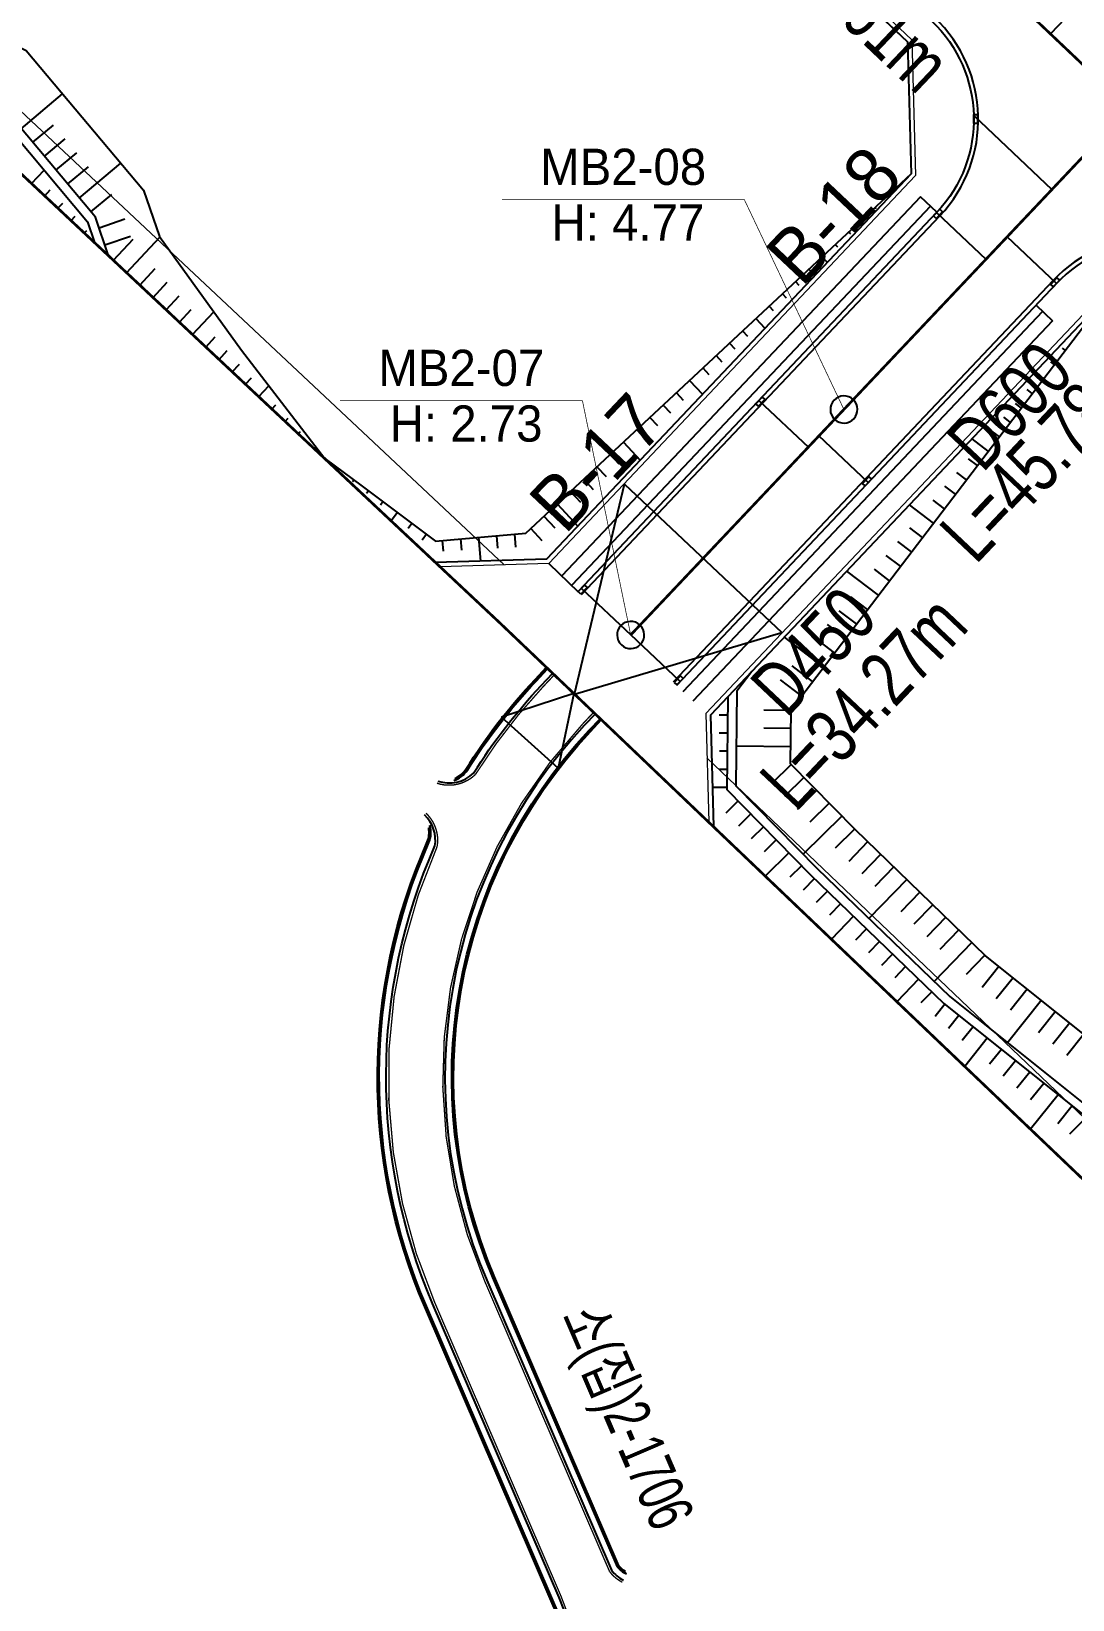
# Model space of a CAD drawing. Extents: x 230860 to 235519, y 342878 to 344985.
# Drawn here: x 232319.4 to 232434.3, y 343172.6 to 343345.8 of the extents above; entities that cross this region are included whole.
import ezdxf
from ezdxf.enums import TextEntityAlignment as Align

# ---------------------------------------------------------------- set-up
doc = ezdxf.new("R2010")
doc.units = 0
doc.linetypes.add('PHANTOM2', pattern=[1.25, 0.625, -0.125, 0.125, -0.125, 0.125, -0.125])
for name, color, linetype in [('##L형측구', 8, 'Continuous'), ('##가장자리차선', 7, 'Continuous'), ('##보도', 3, 'Continuous'), ('##보차도경계석', 30, 'Continuous'), ('##식수대', 104, 'Continuous'), ('##자전거', 11, 'Continuous'), ('#00_구역계_금회 변경(210413)', 1, 'Continuous'), ('CE-SLOP-FILL', 9, 'Continuous'), ('MN info M1', 2, 'Continuous'), ('storm_2호 우수받이', 1, 'Continuous'), ('storm_MH', 2, 'Continuous'), ('storm_pipe dia_length', 7, 'Continuous'), ('storm_pipe text', 1, 'Continuous'), ('도로시종점', 1, 'Continuous'), ('맨홀지시선', 7, 'Continuous')]:
    doc.layers.add(name, color=color, linetype=linetype)
for name, color, linetype, lineweight in [('00_도로_계획선', 7, 'Continuous', 0), ('0_도로명', 7, 'Continuous', 0), ('storm_pipe', 160, 'Continuous', 30)]:
    doc.layers.add(name, color=color, linetype=linetype, lineweight=lineweight)
doc.styles.get("Standard").update_dxf_attribs({"font": 'Dotum.TTF'})
doc.styles.add('스타일1', font='H2HDRM.TTF')

# ---------------------------------------------------------------- blocks, each defined once
blk = doc.blocks.new('1')
at = {"layer": 'storm_MH', "flags": 128}
blk.add_lwpolyline([(-0.75, 0, 1), (0.75, 0, 1)], format="xyb", close=True, dxfattribs=at)

msp = doc.modelspace()

# ---------------------------------------------------------------- linework, layer by layer
at = {"layer": '##L형측구'}
for points in [[(232380.105, 343283.607), (232419.664, 343325.458, 0.4135297), (232419.073, 343347.344), (232397.132, 343368.181), (232388.665, 343381.048), (232307.705, 343457.933, -0.2056301), (232250.411, 343591.355), (232250.411, 343602.395, 0.4200486), (232237.909, 343614.897), (232147.092, 343614.897)], [(232454.108, 343318.9), (232454.108, 343318.9, 0.4148978), (232432.17, 343318.308), (232390.217, 343273.924)]]:
    msp.add_lwpolyline(points, format="xyb", dxfattribs=at)
at = {"layer": '##L형측구', "ltscale": 30, "flags": 128}
for points in [[(232364.224, 343263.011, 0.2773537), (232368.189, 343263.9, -0.0484612), (232375.658, 343273.587), (232376.892, 343274.9)], [(232364.224, 343263.011, 0.2773537), (232368.189, 343263.9, -0.0484612), (232375.658, 343273.587), (232376.892, 343274.9)], [(232364.224, 343263.011, 0.2773537), (232368.189, 343263.9, -0.0484612), (232375.658, 343273.587), (232376.892, 343274.9)], [(232376.985, 343118.785, 0.184363), (232379.09, 343121.439, -0.0152918), (232380.33, 343126.111), (232380.331, 343126.114, 0.1757436), (232377.62, 343172.849), (232363.663, 343205.326, -0.2083447), (232363.913, 343255.844, 0.2524656), (232362.76, 343259.282)], [(232376.985, 343118.785, 0.184363), (232379.09, 343121.439, -0.0152918), (232380.33, 343126.111), (232380.331, 343126.114, 0.1757436), (232377.62, 343172.849), (232363.663, 343205.326, -0.2083447), (232363.913, 343255.844, 0.2524656), (232362.76, 343259.282)], [(232376.985, 343118.785, 0.184363), (232379.09, 343121.439, -0.0152918), (232380.33, 343126.111), (232380.331, 343126.114, 0.1757436), (232377.62, 343172.849), (232363.663, 343205.326, -0.2083447), (232363.913, 343255.844, 0.2524656), (232362.76, 343259.282)]]:
    msp.add_lwpolyline(points, format="xyb", dxfattribs=at)
at = {"layer": '##L형측구', "ltscale": 30}
msp.add_lwpolyline([(232381.631, 343270.452), (232380.398, 343269.138, 0.2983163), (232369.635, 343207.892), (232383.403, 343175.855, 0.1160304), (232384.719, 343174.752)], format="xyb", dxfattribs=at)
msp.add_lwpolyline([(232381.631, 343270.452), (232380.398, 343269.138, 0.2983163), (232369.635, 343207.892), (232383.403, 343175.855, 0.1160304), (232384.719, 343174.752)], format="xyb", dxfattribs=at)
msp.add_lwpolyline([(232381.631, 343270.452), (232380.398, 343269.138, 0.2983163), (232369.635, 343207.892), (232383.403, 343175.855, 0.1160304), (232384.719, 343174.752)], format="xyb", dxfattribs=at)
at = {"layer": '##가장자리차선', "ltscale": 30, "const_width": 0.15, "flags": 128}
for points in [[(232364.145, 343262.774, 0.2793959), (232368.384, 343263.741, -0.0485836), (232375.841, 343273.415), (232377.074, 343274.729)], [(232364.145, 343262.774, 0.2793959), (232368.384, 343263.741, -0.0485836), (232375.841, 343273.415), (232377.074, 343274.729)], [(232364.145, 343262.774, 0.2793959), (232368.384, 343263.741, -0.0485836), (232375.841, 343273.415), (232377.074, 343274.729)], [(232381.448, 343270.623), (232380.215, 343269.309, 0.2983163), (232369.406, 343207.794), (232383.185, 343175.73, 0.1179386), (232384.606, 343174.528, 0.1179386)], [(232381.448, 343270.623), (232380.215, 343269.309, 0.2983163), (232369.406, 343207.794), (232383.185, 343175.73, 0.1179386), (232384.606, 343174.528, 0.1179386)], [(232381.448, 343270.623), (232380.215, 343269.309, 0.2983163), (232369.406, 343207.794), (232383.185, 343175.73, 0.1179386), (232384.606, 343174.528, 0.1179386)], [(232377.112, 343118.57, 0.1848681), (232379.331, 343121.373, -0.015322), (232380.569, 343126.04), (232380.57, 343126.043, 0.1757436), (232377.85, 343172.948), (232363.893, 343205.425, -0.2084699), (232364.154, 343255.771, 0.2545098), (232362.931, 343259.464, 0.2545098)], [(232377.112, 343118.57, 0.1848681), (232379.331, 343121.373, -0.015322), (232380.569, 343126.04), (232380.57, 343126.043, 0.1757436), (232377.85, 343172.948), (232363.893, 343205.425, -0.2084699), (232364.154, 343255.771, 0.2545098), (232362.931, 343259.464, 0.2545098)], [(232377.112, 343118.57, 0.1848681), (232379.331, 343121.373, -0.015322), (232380.569, 343126.04), (232380.57, 343126.043, 0.1757436), (232377.85, 343172.948), (232363.893, 343205.425, -0.2084699), (232364.154, 343255.771, 0.2545098), (232362.931, 343259.464, 0.2545098)]]:
    msp.add_lwpolyline(points, format="xyb", dxfattribs=at)
at = {"layer": '##보도', "color": 8}
for points in [[(232388.279, 343380.725), (232396.746, 343367.858), (232418.729, 343346.982, -0.4135297), (232419.3, 343325.801), (232379.742, 343283.951)], [(232683.032, 343100.811), (232453.764, 343318.537, 0.4148978), (232432.533, 343317.964), (232390.581, 343273.581)]]:
    msp.add_lwpolyline(points, format="xyb", dxfattribs=at)
for points in [[(232419.337, 343325.84), (232417.514, 343327.551)], [(232430.274, 343315.574), (232432.097, 343313.863)], [(232376.472, 343287.042), (232379.723, 343283.93)]]:
    msp.add_lwpolyline(points, dxfattribs=at)
at = {"layer": '##보차도경계석', "ltscale": 30, "const_width": 0.2, "flags": 128}
for points in [[(232366.066, 343263.199, 0.1521893), (232367.418, 343264.271, -0.0488329), (232375.039, 343274.168), (232376.272, 343275.482)], [(232366.066, 343263.199, 0.1521893), (232367.418, 343264.271, -0.0488329), (232375.039, 343274.168), (232376.272, 343275.482)], [(232366.066, 343263.199, 0.1521893), (232367.418, 343264.271, -0.0488329), (232375.039, 343274.168), (232376.272, 343275.482)], [(232385.007, 343175.561, -0.0984427), (232384.142, 343176.289), (232370.416, 343208.228, -0.2983163), (232381.017, 343268.556), (232382.251, 343269.87)], [(232385.007, 343175.561, -0.0984427), (232384.142, 343176.289), (232370.416, 343208.228, -0.2983163), (232381.017, 343268.556), (232382.251, 343269.87)], [(232385.007, 343175.561, -0.0984427), (232384.142, 343176.289), (232370.416, 343208.228, -0.2983163), (232381.017, 343268.556), (232382.251, 343269.87)], [(232376.551, 343119.516, 0.1823046), (232378.27, 343121.665, -0.015184), (232379.515, 343126.354), (232379.516, 343126.358, 0.1757436), (232376.839, 343172.514), (232362.882, 343204.991, -0.2086561), (232363.166, 343256.257, 0.1532242), (232363.301, 343257.989)], [(232376.551, 343119.516, 0.1823046), (232378.27, 343121.665, -0.015184), (232379.515, 343126.354), (232379.516, 343126.358, 0.1757436), (232376.839, 343172.514), (232362.882, 343204.991, -0.2086561), (232363.166, 343256.257, 0.1532242), (232363.301, 343257.989)], [(232376.551, 343119.516, 0.1823046), (232378.27, 343121.665, -0.015184), (232379.515, 343126.354), (232379.516, 343126.358, 0.1757436), (232376.839, 343172.514), (232362.882, 343204.991, -0.2086561), (232363.166, 343256.257, 0.1532242), (232363.301, 343257.989)]]:
    msp.add_lwpolyline(points, format="xyb", dxfattribs=at)
at = {"layer": '##보차도경계석', "ltscale": 30, "flags": 128}
for points in [[(232365.987, 343263.063, 0.1628832), (232367.502, 343264.217, -0.0488405), (232375.112, 343274.1), (232376.345, 343275.414)], [(232365.987, 343263.063, 0.1628832), (232367.502, 343264.217, -0.0488405), (232375.112, 343274.1), (232376.345, 343275.414)], [(232365.987, 343263.063, 0.1628832), (232367.502, 343264.217, -0.0488405), (232375.112, 343274.1), (232376.345, 343275.414)], [(232366.15, 343263.341, 0.1401703), (232367.334, 343264.326, -0.0488252), (232374.966, 343274.237), (232376.199, 343275.55)], [(232366.15, 343263.341, 0.1401703), (232367.334, 343264.326, -0.0488252), (232374.966, 343274.237), (232376.199, 343275.55)], [(232366.15, 343263.341, 0.1401703), (232367.334, 343264.326, -0.0488252), (232374.966, 343274.237), (232376.199, 343275.55)], [(232385.056, 343175.421, -0.1089369), (232384.055, 343176.237), (232370.324, 343208.189, -0.2983163), (232380.944, 343268.625), (232382.178, 343269.938)], [(232385.056, 343175.421, -0.1089369), (232384.055, 343176.237), (232370.324, 343208.189, -0.2983163), (232380.944, 343268.625), (232382.178, 343269.938)], [(232385.056, 343175.421, -0.1089369), (232384.055, 343176.237), (232370.324, 343208.189, -0.2983163), (232380.944, 343268.625), (232382.178, 343269.938)], [(232384.954, 343175.706, -0.0867884), (232384.228, 343176.341), (232370.508, 343208.268, -0.2983163), (232381.09, 343268.488), (232382.323, 343269.802)], [(232384.954, 343175.706, -0.0867884), (232384.228, 343176.341), (232370.508, 343208.268, -0.2983163), (232381.09, 343268.488), (232382.323, 343269.802)], [(232384.954, 343175.706, -0.0867884), (232384.228, 343176.341), (232370.508, 343208.268, -0.2983163), (232381.09, 343268.488), (232382.323, 343269.802)], [(232376.5, 343119.602, 0.1820188), (232378.173, 343121.692, -0.0151706), (232379.42, 343126.383), (232379.42, 343126.386, 0.1757436), (232376.747, 343172.474), (232362.791, 343204.951, -0.2086489), (232363.074, 343256.296, 0.1413078), (232363.229, 343257.84)], [(232376.5, 343119.602, 0.1820188), (232378.173, 343121.692, -0.0151706), (232379.42, 343126.383), (232379.42, 343126.386, 0.1757436), (232376.747, 343172.474), (232362.791, 343204.951, -0.2086489), (232363.074, 343256.296, 0.1413078), (232363.229, 343257.84)], [(232376.5, 343119.602, 0.1820188), (232378.173, 343121.692, -0.0151706), (232379.42, 343126.383), (232379.42, 343126.386, 0.1757436), (232376.747, 343172.474), (232362.791, 343204.951, -0.2086489), (232363.074, 343256.296, 0.1413078), (232363.229, 343257.84)], [(232376.602, 343119.43, 0.1825797), (232378.366, 343121.639, -0.0151971), (232379.611, 343126.326), (232379.612, 343126.329, 0.1757436), (232376.931, 343172.553), (232362.974, 343205.03, -0.2086632), (232363.258, 343256.218, 0.1637621), (232363.369, 343258.129)], [(232376.602, 343119.43, 0.1825797), (232378.366, 343121.639, -0.0151971), (232379.611, 343126.326), (232379.612, 343126.329, 0.1757436), (232376.931, 343172.553), (232362.974, 343205.03, -0.2086632), (232363.258, 343256.218, 0.1637621), (232363.369, 343258.129)], [(232376.602, 343119.43, 0.1825797), (232378.366, 343121.639, -0.0151971), (232379.611, 343126.326), (232379.612, 343126.329, 0.1757436), (232376.931, 343172.553), (232362.974, 343205.03, -0.2086632), (232363.258, 343256.218, 0.1637621), (232363.369, 343258.129)]]:
    msp.add_lwpolyline(points, format="xyb", dxfattribs=at)
at = {"layer": '##식수대'}
for points in [[(232418.608, 343326.524), (232379.015, 343284.637)], [(232431.003, 343314.89), (232391.288, 343272.874)]]:
    msp.add_lwpolyline(points, dxfattribs=at)
at = {"layer": '##자전거'}
for points in [[(232417.514, 343327.551), (232377.925, 343285.668)], [(232432.097, 343313.863), (232392.378, 343271.843)]]:
    msp.add_lwpolyline(points, dxfattribs=at)
at = {"layer": '#00_구역계_금회 변경(210413)', "linetype": 'PHANTOM2', "ltscale": 20, "const_width": 0.3, "flags": 128}
msp.add_lwpolyline([(232023.898, 344289.364), (232030.531, 344289.026), (232043.601, 344288.138), (232080.14, 344285.346), (232097.92, 344284.293), (232117.754, 344282.993), (232125.614, 344282.399), (232137.55, 344281.631), (232157.734, 344280.228), (232177.728, 344278.951), (232198.023, 344277.905), (232218.42, 344278.857), (232233.264, 344282.106), (232245.282, 344286.376), (232249.795, 344288.107), (232254.246, 344289.994), (232258.628, 344292.034), (232262.937, 344294.225), (232267.168, 344296.565), (232271.314, 344299.05), (232275.372, 344301.678), (232279.336, 344304.445), (232283.201, 344307.347), (232286.964, 344310.383), (232290.618, 344313.547), (232294.161, 344316.836), (232297.587, 344320.246), (232313.67, 344336.818), (232316.517, 344339.652), (232319.461, 344342.385), (232322.497, 344345.015), (232325.623, 344347.537), (232328.835, 344349.95), (232332.128, 344352.249), (232335.499, 344354.434), (232338.943, 344356.5), (232342.458, 344358.445), (232346.037, 344360.267), (232349.678, 344361.964), (232353.376, 344363.533), (232357.125, 344364.974), (232360.922, 344366.284), (232364.763, 344367.461), (232368.642, 344368.504), (232372.554, 344369.412), (232376.496, 344370.184), (232380.463, 344370.818), (232384.449, 344371.315), (232452.997, 344378.651), (232454.948, 344378.828), (232456.904, 344378.941), (232458.862, 344378.99), (232460.821, 344378.975), (232462.779, 344378.896), (232464.733, 344378.753), (232466.681, 344378.546), (232468.621, 344378.276), (232470.552, 344377.943), (232479.652, 344375.902), (232481.041, 344375.59), (232483.596, 344374.968), (232486.45, 344374.273), (232495.009, 344372.461), (232499.081, 344371.599), (232538.644, 344362.748), (232557.298, 344357.07), (232563.106, 344355.345), (232564.403, 344354.983), (232565.712, 344354.665), (232567.03, 344354.392), (232568.357, 344354.162), (232569.691, 344353.978), (232571.031, 344353.839), (232572.374, 344353.745), (232573.72, 344353.696), (232575.067, 344353.693), (232576.413, 344353.734), (232577.757, 344353.822), (232579.097, 344353.954), (232580.432, 344354.131), (232598.835, 344356.893), (232598.835, 344356.893), (232615.69, 344360.429), (232622.221, 344361.986), (232625.865, 344362.855), (232625.865, 344362.855), (232628.057, 344363.164), (232630.257, 344363.409), (232632.463, 344363.589), (232634.674, 344363.704), (232636.887, 344363.755), (232727.023, 344364.533), (232729.387, 344364.517), (232731.749, 344364.427), (232751.97, 344362.95), (232759.941, 344362.231), (232763.82, 344361.752), (232765.63, 344361.529), (232770.755, 344360.805), (232775.792, 344360.018), (232783.656, 344358.526), (232791.466, 344356.778), (232799.216, 344354.778), (232806.896, 344352.526), (232814.499, 344350.026), (232822.017, 344347.28), (232829.441, 344344.291), (232836.764, 344341.061), (232843.979, 344337.596), (232889.108, 344314.57), (232889.481, 344309.391), (232881.341, 344266.254), (232877.499, 344246.611), (232874.945, 344232.517), (232874.271, 344218.268), (232875.134, 344209.776), (232882.429, 344185.035), (232895.612, 344149.82), (232922.066, 344102.477), (232926.514, 344094.161), (232980.514, 344014.161), (233008.876, 343976.936), (233012.741, 343966.88), (233016.145, 343887.735), (233019.822, 343868.381), (233044.8, 343774.592), (233048.514, 343693.67), (233049.441, 343688.235), (233067.194, 343632.173), (233067.437, 343629.126), (233063.809, 343533.354), (233064.439, 343522.175), (233066.65, 343513.19), (233069.773, 343505.386), (233076.074, 343497.513), (233086.501, 343489.662), (233097.943, 343482.445), (233107.682, 343477.119), (233111.504, 343458.117), (233108.754, 343456.627), (233108.754, 343456.627), (233101.78, 343447.36), (233096.55, 343445.52), (233091.07, 343439.83), (233084.14, 343428.36), (233080.25, 343421.92), (233079.96, 343405.11), (233076.11, 343391.99), (233061.15, 343374.45), (233058.66, 343365.76), (233054.631, 343358.506), (233052.7, 343355.03), (233049.51, 343341.3), (233049.77, 343339.48), (233030.245, 343335.193), (232974.33, 343277.97), (232971.95, 343277.48), (232966.13, 343276.28), (232965.81, 343276.07), (232937.137, 343257.61), (232818.11, 343134.97), (232811.86, 343128.78), (232723.615, 343039.09), (232720.48, 343029.84), (232714.93, 343028.2), (232708.85, 343027.68), (232702.89, 343025.34), (232684.48, 343022.24), (232675.86, 343014.96), (232656.64, 343016.47), (232650.39, 343016.96), (232638.289, 343018.529), (232634.217, 343019.058), (232632.486, 343019.083), (232506.755, 343150.979), (232371.045, 343280.518), (232230.117, 343412.802), (232224.857, 343417.715), (232195.632, 343445.009), (232179.037, 343460.762), (232168.555, 343473.181), (232153.897, 343495.289), (232142.471, 343517.128), (232140.188, 343522.455), (232136.055, 343538.551), (232135.467, 343554.863), (232135.387, 343561.34), (232135.248, 343572.67), (232136.365, 343598.107), (232151.049, 343812.635), (232150.562, 343932.138), (232150.55, 343933.659), (232150.434, 343938.657), (232150.199, 343943.652), (232149.845, 343948.639), (232149.373, 343953.617), (232148.782, 343958.582), (232148.073, 343963.531), (232147.246, 343968.462), (232146.302, 343973.373), (232145.242, 343978.259), (232144.066, 343983.118), (232142.774, 343987.949), (232141.367, 343992.747), (232139.847, 343997.51), (232138.214, 344002.236), (232136.469, 344006.921), (232134.612, 344011.564), (232132.646, 344016.161), (232130.571, 344020.71), (232128.388, 344025.208), (232126.099, 344029.654), (232123.704, 344034.043), (232121.206, 344038.374), (232118.605, 344042.644), (232115.903, 344046.851), (232091.852, 344083.341), (232067.899, 344083.341), (232034.824, 344133.522), (232018.39, 344158.455), (232018.044, 344158.981), (232015.314, 344163.17), (232012.618, 344167.381), (232009.957, 344171.614), (232007.331, 344175.868), (232004.739, 344180.144), (232002.183, 344184.442), (231999.662, 344188.759), (231997.177, 344193.098), (231994.727, 344197.457), (231992.313, 344201.835), (231989.935, 344206.234), (231988.663, 344208.633), (231980.325, 344221.579), (231979.44, 344223.353), (231977.24, 344227.856), (231975.075, 344232.377), (231972.948, 344236.916), (231970.858, 344241.471), (231968.806, 344246.044), (231966.791, 344250.634), (231964.813, 344255.24), (231962.874, 344259.861), (231960.973, 344264.499), (231959.109, 344269.152), (231957.284, 344273.821), (231955.497, 344278.503), (231955.072, 344279.647), (231953.749, 344283.201), (231952.039, 344287.912), (231951.662, 344288.978), (231952.635, 344288.989), (231960.846, 344288.871), (231961.863, 344288.878), (231968.729, 344288.926), (231974.518, 344289.119), (231985.163, 344289.397), (231990.881, 344289.479), (232002.63, 344289.477), (232002.63, 344289.477), (232010.957, 344289.395), (232021.545, 344289.37)], close=True, dxfattribs=at)
at = {"layer": '00_도로_계획선', "linetype": 'Continuous'}
for points in [[(232385.963, 343378.788), (232385.963, 343378.788), (232394.429, 343365.921), (232416.574, 343344.891)], [(232306.096, 343348.341), (232371.557, 343286.895)], [(232364.477, 343286.683), (232301.532, 343345.768)], [(232393.935, 343265.581), (232510.293, 343154.514), (232539.42, 343123.958)], [(232394.14, 343258.473), (232506.755, 343150.979), (232632.487, 343019.083), (232634.217, 343019.058), (232638.289, 343018.529), (232650.39, 343016.96), (232656.64, 343016.47), (232675.86, 343014.96), (232684.48, 343022.24), (232702.89, 343025.34), (232708.85, 343027.68), (232714.93, 343028.2), (232720.48, 343029.84), (232723.615, 343039.09), (232811.86, 343128.78), (232818.11, 343134.97), (232937.137, 343257.61)]]:
    msp.add_lwpolyline(points, dxfattribs=at)
at = {"layer": '00_도로_계획선'}
for points in [[(232416.574, 343344.891), (232416.979, 343329.896)], [(232416.979, 343329.896), (232376.472, 343287.042)], [(232436.769, 343315.895), (232393.832, 343270.469)], [(232376.472, 343287.042), (232364.477, 343286.683)], [(232393.832, 343270.469), (232394.14, 343258.473)]]:
    msp.add_lwpolyline(points, dxfattribs=at)
at = {"layer": 'CE-SLOP-FILL', "color": 8}
for p, q in [((232318.22, 343335.069), (232322.815, 343338.928)), ((232319.506, 343333.538), (232321.804, 343335.467)), ((232320.792, 343332.006), (232323.09, 343333.935)), ((232322.079, 343330.475), (232324.376, 343332.404)), ((232319.375, 343329.019), (232320.758, 343330.492)), ((232323.365, 343328.943), (232325.662, 343330.872)), ((232324.651, 343327.411), (232329.246, 343331.27)), ((232415.428, 343329.113), (232415.458, 343329.08)), ((232320.833, 343327.65), (232321.443, 343328.3)), ((232322.291, 343326.281), (232322.82, 343326.844)), ((232325.937, 343325.88), (232328.234, 343327.809)), ((232413.966, 343327.748), (232414.112, 343327.591)), ((232323.75, 343324.912), (232324.197, 343325.389)), ((232326.83, 343324.126), (232329.669, 343325.095)), ((232411.042, 343325.018), (232411.201, 343324.848)), ((232412.504, 343326.383), (232412.62, 343326.259)), ((232325.208, 343323.544), (232325.488, 343323.842)), ((232409.58, 343323.653), (232409.781, 343323.438)), ((232327.476, 343322.234), (232330.315, 343323.202)), ((232328.417, 343320.531), (232330.61, 343322.867)), ((232329.875, 343319.162), (232333.557, 343323.085)), ((232408.118, 343322.289), (232408.362, 343322.027)), ((232406.656, 343320.924), (232407.23, 343320.31)), ((232331.334, 343317.794), (232333.042, 343319.614)), ((232332.792, 343316.425), (232334.367, 343318.103)), ((232403.733, 343318.194), (232404.105, 343317.796)), ((232405.194, 343319.559), (232405.524, 343319.206)), ((232334.25, 343315.056), (232335.693, 343316.593)), ((232402.271, 343316.829), (232402.685, 343316.385)), ((232335.708, 343313.687), (232337.018, 343315.083)), ((232337.167, 343312.319), (232339.52, 343314.826)), ((232400.809, 343315.464), (232401.266, 343314.974)), ((232399.347, 343314.099), (232400.347, 343313.028)), ((232338.625, 343310.95), (232339.669, 343312.062)), ((232396.423, 343311.37), (232397.008, 343310.743)), ((232397.885, 343312.735), (232398.428, 343312.153)), ((232340.083, 343309.581), (232340.994, 343310.552)), ((232394.961, 343310.005), (232395.589, 343309.332)), ((232433.495, 343310.6), (232433.192, 343310.831)), ((232341.541, 343308.212), (232342.329, 343309.051)), ((232393.499, 343308.64), (232394.17, 343307.921)), ((232431.071, 343307.418), (232430.126, 343308.138)), ((232432.283, 343309.009), (232431.895, 343309.305)), ((232342.999, 343306.843), (232343.674, 343307.563)), ((232344.458, 343305.475), (232345.583, 343306.673)), ((232390.575, 343305.91), (232391.332, 343305.1)), ((232392.037, 343307.275), (232393.464, 343305.747)), ((232429.858, 343305.828), (232429.301, 343306.252)), ((232345.916, 343304.106), (232346.366, 343304.585)), ((232389.114, 343304.545), (232389.912, 343303.69)), ((232428.646, 343304.237), (232428.004, 343304.726)), ((232347.374, 343302.737), (232347.712, 343303.097)), ((232387.652, 343303.181), (232388.493, 343302.279)), ((232427.434, 343302.646), (232426.707, 343303.2)), ((232348.832, 343301.368), (232349.057, 343301.608)), ((232386.19, 343301.816), (232387.074, 343300.869)), ((232425.01, 343299.464), (232423.218, 343300.83)), ((232426.222, 343301.055), (232425.41, 343301.673)), ((232350.291, 343299.999), (232350.403, 343300.119)), ((232383.266, 343299.086), (232384.235, 343298.047)), ((232384.728, 343300.451), (232386.582, 343298.465)), ((232353.355, 343297.438), (232353.286, 343297.346)), ((232381.804, 343297.721), (232382.816, 343296.637)), ((232423.797, 343297.874), (232422.817, 343298.621)), ((232354.96, 343296.246), (232354.823, 343296.06)), ((232380.342, 343296.356), (232381.397, 343295.226)), ((232421.373, 343294.692), (232420.223, 343295.569)), ((232422.585, 343296.283), (232421.52, 343297.095)), ((232356.565, 343295.053), (232356.359, 343294.775)), ((232358.169, 343293.858), (232357.894, 343293.489)), ((232378.88, 343294.991), (232379.978, 343293.816)), ((232420.161, 343293.101), (232418.926, 343294.042)), ((232359.773, 343292.663), (232359.087, 343291.742)), ((232375.956, 343292.262), (232377.139, 343290.995)), ((232377.418, 343293.626), (232379.699, 343291.184)), ((232418.949, 343291.51), (232416.309, 343293.522)), ((232361.377, 343291.469), (232360.966, 343290.917)), ((232374.495, 343290.897), (232375.72, 343289.584)), ((232417.736, 343289.92), (232416.332, 343290.99)), ((232362.981, 343290.274), (232362.502, 343289.63)), ((232364.729, 343289.585), (232364.833, 343288.391)), ((232366.721, 343289.759), (232366.831, 343288.508)), ((232368.713, 343289.934), (232368.942, 343287.317)), ((232370.706, 343290.108), (232370.825, 343288.742)), ((232372.698, 343290.283), (232372.823, 343288.86)), ((232416.524, 343288.329), (232415.035, 343289.464)), ((232415.312, 343286.738), (232413.738, 343287.937)), ((232412.888, 343283.557), (232409.401, 343286.213)), ((232414.1, 343285.147), (232412.441, 343286.411)), ((232410.463, 343280.375), (232408.551, 343281.832)), ((232411.676, 343281.966), (232409.848, 343283.359)), ((232409.251, 343278.784), (232407.254, 343280.306)), ((232406.827, 343275.603), (232402.493, 343278.905)), ((232408.039, 343277.193), (232405.957, 343278.78)), ((232405.615, 343274.012), (232403.363, 343275.727)), ((232404.402, 343272.421), (232402.066, 343274.201)), ((232396.231, 343270.302), (232395.305, 343270.311)), ((232403.237, 343270.814), (232400.237, 343270.845)), ((232396.211, 343268.302), (232395.299, 343268.311)), ((232403.217, 343268.814), (232400.217, 343268.845)), ((232396.191, 343266.302), (232395.315, 343266.311)), ((232403.196, 343266.814), (232397.197, 343266.875)), ((232403.255, 343264.846), (232401.11, 343262.748)), ((232396.17, 343264.302), (232395.33, 343264.31)), ((232404.653, 343263.417), (232402.509, 343261.318)), ((232396.15, 343262.302), (232394.541, 343262.318)), ((232406.052, 343261.987), (232403.908, 343259.889)), ((232397.405, 343260.815), (232396.027, 343259.466)), ((232398.804, 343259.385), (232397.417, 343258.028)), ((232407.451, 343260.558), (232405.307, 343258.46)), ((232400.203, 343257.956), (232398.84, 343256.622)), ((232408.85, 343259.128), (232404.562, 343254.932)), ((232410.249, 343257.699), (232408.105, 343255.601)), ((232401.602, 343256.527), (232400.263, 343255.216)), ((232411.685, 343256.307), (232409.601, 343254.15)), ((232403.001, 343255.097), (232400.372, 343252.525)), ((232413.124, 343254.918), (232411.039, 343252.76)), ((232404.4, 343253.668), (232403.11, 343252.405)), ((232405.81, 343252.25), (232404.575, 343250.971)), ((232414.562, 343253.528), (232412.478, 343251.371)), ((232407.248, 343250.86), (232406.017, 343249.586)), ((232416, 343252.139), (232411.832, 343247.823)), ((232417.439, 343250.749), (232415.355, 343248.591)), ((232408.687, 343249.471), (232407.46, 343248.201)), ((232418.877, 343249.36), (232416.793, 343247.202)), ((232410.125, 343248.081), (232407.68, 343245.549)), ((232420.316, 343247.97), (232418.232, 343245.812)), ((232411.564, 343246.692), (232410.345, 343245.43)), ((232413.002, 343245.302), (232411.788, 343244.045)), ((232421.754, 343246.581), (232419.67, 343244.423)), ((232414.441, 343243.913), (232413.23, 343242.66)), ((232423.193, 343245.191), (232419.024, 343240.876)), ((232424.631, 343243.802), (232422.547, 343241.644)), ((232415.879, 343242.523), (232414.673, 343241.274)), ((232426.187, 343242.545), (232424.314, 343240.201)), ((232417.318, 343241.134), (232414.913, 343238.644)), ((232427.75, 343241.297), (232425.877, 343238.953)), ((232418.756, 343239.744), (232417.558, 343238.504)), ((232420.204, 343238.365), (232419.123, 343237.012)), ((232430.875, 343238.8), (232427.13, 343234.113)), ((232429.312, 343240.049), (232427.44, 343237.705)), ((232421.767, 343237.117), (232420.63, 343235.694)), ((232432.437, 343237.552), (232430.565, 343235.208)), ((232423.329, 343235.869), (232422.138, 343234.377)), ((232434, 343236.304), (232432.128, 343233.96)), ((232435.563, 343235.055), (232433.69, 343232.712)), ((232424.892, 343234.62), (232422.399, 343231.499)), ((232426.455, 343233.372), (232425.153, 343231.743)), ((232428.017, 343232.124), (232426.66, 343230.425)), ((232429.58, 343230.875), (232428.168, 343229.108)), ((232432.705, 343228.379), (232429.661, 343224.568)), ((232431.142, 343229.627), (232429.675, 343227.791)), ((232434.268, 343227.131), (232432.69, 343225.156)), ((232435.82, 343225.871), (232433.987, 343224.029))]:
    msp.add_line(p, q, dxfattribs=at)
msp.add_lwpolyline([(232188.457, 343459.799), (232258.842, 343524.128, 0.1118443), (232304.951, 343455.032), (232385.577, 343378.465), (232394.043, 343365.598), (232416.08, 343344.67)], format="xyb", dxfattribs=at)
for points in [[(232416.08, 343344.67), (232408.732, 343351.602), (232393.902, 343365.028), (232385.18, 343377.958), (232381.667, 343381.204), (232366.903, 343394.7), (232356.586, 343404.128), (232352.131, 343408.186), (232337.477, 343420.97), (232336.498, 343421.392), (232321.939, 343434.473), (232307.326, 343448.128), (232293.035, 343462.126), (232280.159, 343477.622), (232268.83, 343494.759), (232259.17, 343513.664), (232257.082, 343518.517), (232188.457, 343459.799)], [(232264.801, 343388.474), (232272.966, 343382.559), (232289.628, 343372.036), (232290.353, 343371.348), (232304.838, 343358.053), (232305.607, 343350.088), (232318.8, 343343.708), (232331.749, 343328.289), (232333.496, 343323.171), (232342.565, 343310.609), (232351.749, 343298.631)], [(232351.749, 343298.631), (232327.887, 343321.029), (232326.433, 343325.289), (232315.032, 343338.866), (232302.352, 343344.998), (232301.532, 343345.768)], [(232416.08, 343344.67), (232416.473, 343330.089), (232376.25, 343287.535), (232363.961, 343287.168), (232351.749, 343298.63)], [(232304.793, 343342.707), (232314.404, 343338.059), (232325.547, 343324.789), (232326.332, 343322.488)], [(232304.793, 343342.707), (232326.332, 343322.488)], [(232351.749, 343298.631), (232355.872, 343295.569), (232363.992, 343289.521), (232373.954, 343290.392), (232416.473, 343330.089)]]:
    msp.add_lwpolyline(points, dxfattribs=at)
at = {"layer": 'CE-SLOP-FILL', "color": 8, "linetype": 'Continuous'}
for points in [[(232437.156, 343315.405), (232436.99, 343315.4), (232398.915, 343275.119), (232397.258, 343272.945), (232397.152, 343262.503), (232406.099, 343253.361), (232420.749, 343239.21), (232436.39, 343226.715), (232450.326, 343212.846), (232463.527, 343199.533), (232468.064, 343187.911), (232468.064, 343187.911), (232472.579, 343183.601)], [(232475.136, 343186.293), (232468.664, 343202.874), (232454.572, 343217.085), (232440.39, 343231.199), (232424.714, 343243.722), (232410.328, 343257.618), (232403.177, 343264.925), (232403.238, 343270.893), (232437.156, 343315.405)], [(232398.915, 343275.119), (232396.252, 343272.301)], [(232396.252, 343272.301), (232394.337, 343270.276), (232394.653, 343257.984), (232466.353, 343189.544)], [(232396.252, 343272.301), (232396.148, 343262.1), (232405.394, 343252.652), (232420.088, 343238.458), (232435.723, 343225.968), (232449.618, 343212.14), (232462.671, 343198.976), (232466.353, 343189.544)]]:
    msp.add_lwpolyline(points, dxfattribs=at)
at = {"layer": 'storm_2호 우수받이'}
for p, q in [((232437.998, 343351.996), (232431.866, 343345.539)), ((232423.394, 343336.51), (232432.028, 343328.348)), ((232419.3, 343325.801), (232424.751, 343320.649)), ((232432.533, 343317.964), (232427.083, 343323.116)), ((232399.689, 343305.053), (232405.139, 343299.901)), ((232411.754, 343295.981), (232406.303, 343301.133)), ((232380.076, 343284.304), (232385.526, 343279.154)), ((232380.076, 343284.304), (232385.526, 343279.154)), ((232390.977, 343274), (232385.528, 343279.151))]:
    msp.add_line(p, q, dxfattribs=at)
for points in [[(232423.803, 343335.626), (232423.403, 343335.624), (232423.397, 343336.624), (232423.797, 343336.626), (232423.803, 343335.626)], [(232423.803, 343335.626), (232423.403, 343335.624), (232423.397, 343336.624), (232423.797, 343336.626), (232423.803, 343335.626)], [(232419.25, 343325.162), (232418.958, 343325.436), (232419.642, 343326.166), (232419.934, 343325.892), (232419.25, 343325.162)], [(232432.192, 343317.6), (232431.9, 343317.874), (232432.584, 343318.604), (232432.876, 343318.33), (232432.192, 343317.6)], [(232399.639, 343304.415), (232399.347, 343304.688), (232400.03, 343305.418), (232400.322, 343305.144), (232399.639, 343304.415)], [(232411.411, 343295.617), (232411.119, 343295.89), (232411.803, 343296.62), (232412.095, 343296.346), (232411.411, 343295.617)], [(232380.027, 343283.666), (232379.735, 343283.939), (232380.418, 343284.669), (232380.71, 343284.396), (232380.027, 343283.666)], [(232390.343, 343273.915), (232390.632, 343273.638), (232391.322, 343274.362), (232391.033, 343274.638), (232390.343, 343273.915)]]:
    msp.add_lwpolyline(points, dxfattribs=at)
at = {"layer": 'storm_pipe', "const_width": 0.3, "flags": 128}
for points in [[(232387.642, 343387.537), (232440.514, 343337.326)], [(232440.514, 343337.326), (232409.067, 343304.057)], [(232409.067, 343304.057), (232385.527, 343279.152)]]:
    msp.add_lwpolyline(points, dxfattribs=at)
at = {"layer": '도로시종점'}
for p, q in [((232379.337, 343272.603), (232384.86, 343295.812)), ((232384.86, 343295.812), (232402.197, 343279.424)), ((232379.337, 343272.603), (232402.197, 343279.424)), ((232379.261, 343272.676), (232371.275, 343270.071)), ((232379.261, 343272.676), (232377.524, 343264.457)), ((232377.524, 343264.457), (232371.275, 343270.071))]:
    msp.add_line(p, q, dxfattribs=at)
at = {"layer": '맨홀지시선', "color": 30, "const_width": 0.08}
for points in [[(232409.067, 343304.057), (232398.07, 343327.242), (232371.305, 343327.242)], [(232385.526, 343279.154), (232380.198, 343305.035), (232353.433, 343305.035)]]:
    msp.add_lwpolyline(points, dxfattribs=at)

# ---------------------------------------------------------------- block references
at = {"layer": 'storm_MH', "xscale": 2, "yscale": 2, "zscale": 2, "rotation": 136.6128739518449}
for p in [(232409.067, 343304.057), (232385.526, 343279.154)]:
    msp.add_blockref('1', p, dxfattribs=at)

# ---------------------------------------------------------------- texts
at = {"layer": '0_도로명', "color": 1, "width": 0.7}
msp.add_text('소(집)2-1706', height=5, rotation=293.25492, dxfattribs=at).set_placement((232377.768, 343203.898, -5.264))
at = {"layer": 'MN info M1', "color": 30, "style": '스타일1'}
for s, p in [('MB2-08', (232384.7, 343327.659)), ('H: 4.77', (232385.222, 343321.513)), ('MB2-07', (232366.829, 343305.452)), ('H: 2.73', (232367.35, 343299.306))]:
    msp.add_text(s, height=4, dxfattribs=at).set_placement(p, align=Align.BOTTOM_CENTER)
at = {"layer": 'storm_pipe dia_length', "width": 0.8}
for s, rotation, p in [('D900, L=72.61m', 316.47906, (232400.338, 343354.719)), ('D600', 46.61287, (232429.54, 343302.425)), ('L=45.78m', 46.61287, (232433.264, 343297.035)), ('D450', 46.61287, (232407.878, 343275.324)), ('L=34.27m', 46.61287, (232413.405, 343269.694))]:
    msp.add_text(s, height=6, rotation=rotation, dxfattribs=at).set_placement(p, align=Align.CENTER)
at = {"layer": 'storm_pipe text', "color": 2}
for s, p in [('B-18', (232410.105, 343323.481)), ('B-17', (232383.958, 343296.157))]:
    msp.add_text(s, height=6, rotation=46.61287, dxfattribs=at).set_placement(p, align=Align.CENTER)

doc.saveas('drawing.dxf')
